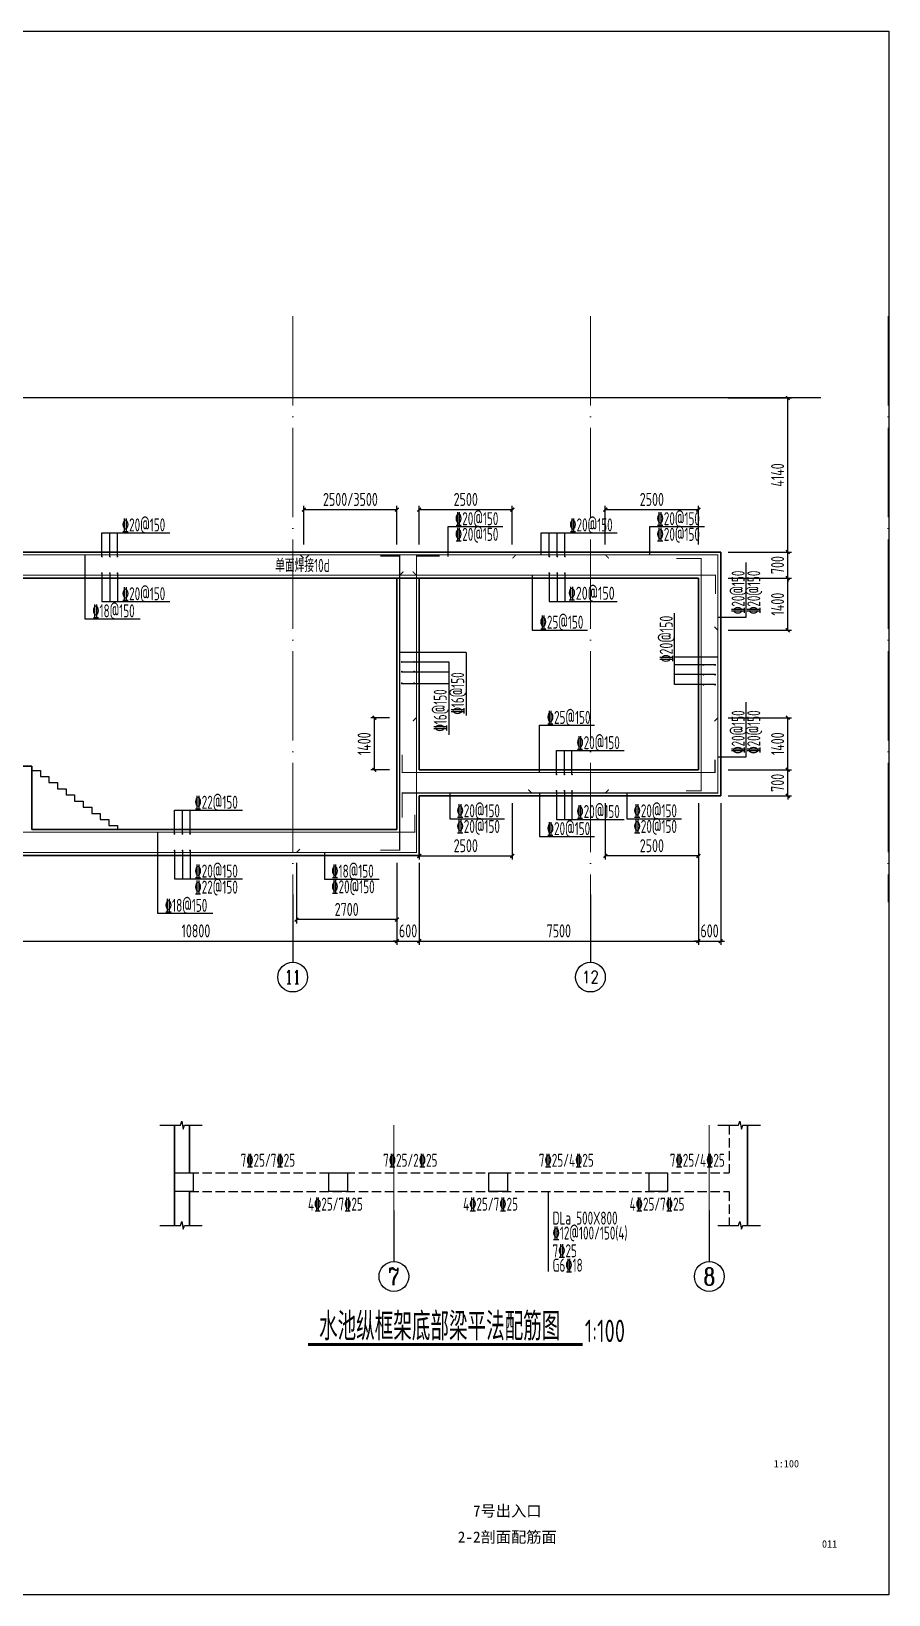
# Model space of a CAD drawing. Header units: millimetres. Extents: x -897614 to 191467, y -439928 to 101803.
# Drawn here: x -289471 to -266431, y -332562 to -290562 of the extents above; entities that cross this region are included whole.
import ezdxf
from ezdxf.enums import TextEntityAlignment as Align

# ---------------------------------------------------------------- set-up
doc = ezdxf.new("R2010")
doc.units = ezdxf.units.MM
doc.header["$LTSCALE"] = 1000
for name, pattern in [('ACAD_ISO04W100', [30, 24, -3, 0, -3]), ('DASH', [0.35, 0.25, -0.1]), ('DASHED', [19.05, 12.7, -6.35])]:
    doc.linetypes.add(name, pattern=pattern)
for name, color, linetype in [('AXIS', 3, 'Continuous'), ('COLUMN', 2, 'Continuous'), ('DIM_LEAD', 3, 'Continuous'), ('DIM_SYMB', 3, 'Continuous'), ('HC_ZP', 4, 'Continuous'), ('JG_TEXT', 7, 'Continuous'), ('PUB_TEXT', 7, 'Continuous'), ('REIN', 1, 'Continuous'), ('图框', 3, 'Continuous')]:
    doc.layers.add(name, color=color, linetype=linetype)
for name, color, linetype, lineweight in [('AXIS_TEXT', 7, 'Continuous', 18), ('Beam', 4, 'DASHED', 25), ('DOTE', 8, 'ACAD_ISO04W100', 9), ('WALL', 6, 'Continuous', 30)]:
    doc.layers.add(name, color=color, linetype=linetype, lineweight=lineweight)
doc.layers.add('DY', color=1, linetype='Continuous', plot=False)
doc.styles.add('_TCH_AXIS', font='COMPLEX', dxfattribs={"bigfont": 'GBCBIG'})
doc.styles.add('COMPLEX', font='COMPLEX')
doc.styles.add('TK-HZ-HT', font='', dxfattribs={"width": 0.8})
doc.styles.add('TK-HZ-ST', font='', dxfattribs={"width": 0.8})
doc.styles.add('TSSD', font='tssdeng.shx', dxfattribs={"width": 0.7, "bigfont": 'tssdchn.shx'})
doc.styles.get('TK-HZ-HT').set_extended_font_data('SimSun')
doc.styles.get('TK-HZ-ST').set_extended_font_data('SimSun')
doc.dimstyles.new('TSD', dxfattribs={"dimtxt": 350, "dimasz": 100, "dimexe": 100, "dimexo": 200, "dimgap": 100, "dimtad": 1, "dimdec": 0, "dimzin": 0, "dimdsep": 46, "dimtxsty": 'TSSD', "dimblk": 'ARCHTICK', "dimcen": 0.09, "dimclrt": 7, "dimazin": 2, "dimtfac": 1, "dimtdec": 0, "dimtix": 1, "dimtmove": 2, "dimatfit": 3, "dimfxl": 0, "dimtolj": 1, "dimtzin": 0, "dimarcsym": 0})

# ---------------------------------------------------------------- blocks, each defined once
blk = doc.blocks.new('_axiso')
blk.add_circle((0, 0), 0.5)
at = {"layer": 'AXIS_TEXT', "style": 'COMPLEX', "width": 1.041667}
blk.add_attdef('A', text='', height=0.56, dxfattribs=at).set_placement((-0.25, -0.28), (0.25, -0.28), align=Align.FIT)
blk = doc.blocks.new('_ArchTick')
at = {"color": 0, "linetype": 'ByBlock', "const_width": 0.4}
blk.add_lwpolyline([(-0.5, -0.5), (0.5, 0.5)], dxfattribs=at)
blk = doc.blocks.new('*D1494')
at = {"layer": 'Defpoints', "color": 0, "transparency": 16777216}
for p in [(-290447, -312702), (-279646, -312702, 0), (-279646, -315004)]:
    blk.add_point(p, dxfattribs=at)
at = {"layer": 'DIM_LEAD', "color": 0, "lineweight": -2, "transparency": 16777216}
for p, q in [((-290447, -312902), (-290447, -315104)), ((-279646, -312902), (-279646, -315104)), ((-290447, -315004), (-279646, -315004))]:
    blk.add_line(p, q, dxfattribs=at)
at = {"layer": 'DIM_LEAD', "color": 0, "lineweight": -2, "transparency": 16777216, "xscale": 100, "yscale": 100, "zscale": 100, "rotation": 180}
blk.add_blockref('_ArchTick', (-290447, -315004), dxfattribs=at)
at = {"layer": 'DIM_LEAD', "color": 0, "lineweight": -2, "transparency": 16777216, "xscale": 100, "yscale": 100, "zscale": 100}
blk.add_blockref('_ArchTick', (-279646, -315004), dxfattribs=at)
at = {"layer": 'DIM_LEAD', "color": 7, "transparency": 16777216, "insert": (-285047, -314729), "char_height": 350, "attachment_point": 5, "style": 'TSSD'}
blk.add_mtext('\\A1;10800', dxfattribs=at)
blk = doc.blocks.new('*D1495')
at = {"layer": 'Defpoints', "color": 0, "transparency": 16777216}
for p in [(-279646, -312702, 0), (-279046, -312702, 0), (-279046, -315004)]:
    blk.add_point(p, dxfattribs=at)
at = {"layer": 'DIM_LEAD', "color": 0, "lineweight": -2, "transparency": 16777216}
for p, q in [((-279646, -312902), (-279646, -315104)), ((-279046, -312902), (-279046, -315104)), ((-279646, -315004), (-279746, -315004)), ((-279646, -315004), (-279046, -315004)), ((-279046, -315004), (-278946, -315004))]:
    blk.add_line(p, q, dxfattribs=at)
at = {"layer": 'DIM_LEAD', "color": 0, "lineweight": -2, "transparency": 16777216, "xscale": 100, "yscale": 100, "zscale": 100}
blk.add_blockref('_ArchTick', (-279646, -315004), dxfattribs=at)
at = {"layer": 'DIM_LEAD', "color": 0, "lineweight": -2, "transparency": 16777216, "xscale": 100, "yscale": 100, "zscale": 100, "rotation": 180}
blk.add_blockref('_ArchTick', (-279046, -315004), dxfattribs=at)
at = {"layer": 'DIM_LEAD', "color": 7, "transparency": 16777216, "insert": (-279346, -314729), "char_height": 350, "attachment_point": 5, "style": 'TSSD'}
blk.add_mtext('\\A1;600', dxfattribs=at)
blk = doc.blocks.new('*D1496')
at = {"layer": 'Defpoints', "color": 0, "transparency": 16777216}
for p in [(-271546, -311102, 0), (-279046, -312702, 0), (-271546, -315004)]:
    blk.add_point(p, dxfattribs=at)
at = {"layer": 'DIM_LEAD', "color": 0, "lineweight": -2, "transparency": 16777216}
for p, q in [((-271546, -311302), (-271546, -315104)), ((-279046, -312902), (-279046, -315104)), ((-279046, -315004), (-271546, -315004))]:
    blk.add_line(p, q, dxfattribs=at)
at = {"layer": 'DIM_LEAD', "color": 0, "lineweight": -2, "transparency": 16777216, "xscale": 100, "yscale": 100, "zscale": 100, "rotation": 180}
blk.add_blockref('_ArchTick', (-279046, -315004), dxfattribs=at)
at = {"layer": 'DIM_LEAD', "color": 0, "lineweight": -2, "transparency": 16777216, "xscale": 100, "yscale": 100, "zscale": 100}
blk.add_blockref('_ArchTick', (-271546, -315004), dxfattribs=at)
at = {"layer": 'DIM_LEAD', "color": 7, "transparency": 16777216, "insert": (-275296, -314729), "char_height": 350, "attachment_point": 5, "style": 'TSSD'}
blk.add_mtext('\\A1;7500', dxfattribs=at)
blk = doc.blocks.new('*D1497')
at = {"layer": 'Defpoints', "color": 0, "transparency": 16777216}
for p in [(-271546, -311102, 0), (-270946, -311102), (-270946, -315004)]:
    blk.add_point(p, dxfattribs=at)
at = {"layer": 'DIM_LEAD', "color": 0, "lineweight": -2, "transparency": 16777216}
for p, q in [((-271546, -311302), (-271546, -315104)), ((-270946, -311302), (-270946, -315104)), ((-271546, -315004), (-271646, -315004)), ((-271546, -315004), (-270946, -315004)), ((-270946, -315004), (-270846, -315004))]:
    blk.add_line(p, q, dxfattribs=at)
at = {"layer": 'DIM_LEAD', "color": 0, "lineweight": -2, "transparency": 16777216, "xscale": 100, "yscale": 100, "zscale": 100}
blk.add_blockref('_ArchTick', (-271546, -315004), dxfattribs=at)
at = {"layer": 'DIM_LEAD', "color": 0, "lineweight": -2, "transparency": 16777216, "xscale": 100, "yscale": 100, "zscale": 100, "rotation": 180}
blk.add_blockref('_ArchTick', (-270946, -315004), dxfattribs=at)
at = {"layer": 'DIM_LEAD', "color": 7, "transparency": 16777216, "insert": (-271246, -314729), "char_height": 350, "attachment_point": 5, "style": 'TSSD'}
blk.add_mtext('\\A1;600', dxfattribs=at)
blk = doc.blocks.new('*D1518')
at = {"layer": 'Defpoints', "color": 0, "transparency": 16777216}
for p in [(-270946, -310402), (-269143, -310402), (-270946, -311102)]:
    blk.add_point(p, dxfattribs=at)
at = {"layer": 'DIM_LEAD', "color": 0, "lineweight": -2, "transparency": 16777216}
for p, q in [((-269143, -310402), (-269143, -310302)), ((-270746, -310402), (-269043, -310402)), ((-269143, -311102), (-269143, -310402)), ((-270746, -311102), (-269043, -311102)), ((-269143, -311102), (-269143, -311202))]:
    blk.add_line(p, q, dxfattribs=at)
at = {"layer": 'DIM_LEAD', "color": 0, "lineweight": -2, "transparency": 16777216, "xscale": 100, "yscale": 100, "zscale": 100}
for p, rotation in [((-269143, -310402), 270), ((-269143, -311102), 90)]:
    blk.add_blockref('_ArchTick', p, dxfattribs=dict(at, rotation=rotation))
at = {"layer": 'DIM_LEAD', "color": 7, "transparency": 16777216, "insert": (-269418, -310752), "char_height": 350, "attachment_point": 5, "rotation": 90, "style": 'TSSD'}
blk.add_mtext('\\A1;700', dxfattribs=at)
blk = doc.blocks.new('*D1519')
at = {"layer": 'Defpoints', "color": 0, "transparency": 16777216}
for p in [(-270946, -305252, 0), (-269143, -305252), (-270946, -306652)]:
    blk.add_point(p, dxfattribs=at)
at = {"layer": 'DIM_LEAD', "color": 0, "lineweight": -2, "transparency": 16777216}
for p, q in [((-270746, -305252), (-269043, -305252)), ((-269143, -306652), (-269143, -305252)), ((-270746, -306652), (-269043, -306652))]:
    blk.add_line(p, q, dxfattribs=at)
at = {"layer": 'DIM_LEAD', "color": 0, "lineweight": -2, "transparency": 16777216, "xscale": 100, "yscale": 100, "zscale": 100}
for p, rotation in [((-269143, -305252), 90), ((-269143, -306652), 270)]:
    blk.add_blockref('_ArchTick', p, dxfattribs=dict(at, rotation=rotation))
at = {"layer": 'DIM_LEAD', "color": 7, "transparency": 16777216, "insert": (-269418, -305952), "char_height": 350, "attachment_point": 5, "rotation": 90, "style": 'TSSD'}
blk.add_mtext('\\A1;1400', dxfattribs=at)
blk = doc.blocks.new('*D1520')
at = {"layer": 'Defpoints', "color": 0, "transparency": 16777216}
for p in [(-270946, -304552, 0), (-269143, -304552), (-270946, -305252, 0)]:
    blk.add_point(p, dxfattribs=at)
at = {"layer": 'DIM_LEAD', "color": 0, "lineweight": -2, "transparency": 16777216}
for p, q in [((-269143, -304552), (-269143, -304452)), ((-270746, -304552), (-269043, -304552)), ((-269143, -305252), (-269143, -304552)), ((-270746, -305252), (-269043, -305252)), ((-269143, -305252), (-269143, -305352))]:
    blk.add_line(p, q, dxfattribs=at)
at = {"layer": 'DIM_LEAD', "color": 0, "lineweight": -2, "transparency": 16777216, "xscale": 100, "yscale": 100, "zscale": 100}
for p, rotation in [((-269143, -304552), 270), ((-269143, -305252), 90)]:
    blk.add_blockref('_ArchTick', p, dxfattribs=dict(at, rotation=rotation))
at = {"layer": 'DIM_LEAD', "color": 7, "transparency": 16777216, "insert": (-269418, -304902), "char_height": 350, "attachment_point": 5, "rotation": 90, "style": 'TSSD'}
blk.add_mtext('\\A1;700', dxfattribs=at)
blk = doc.blocks.new('*D1521')
at = {"layer": 'Defpoints', "color": 0, "transparency": 16777216}
for p in [(-270946, -300412, 0), (-269143, -300412), (-270946, -304552, 0)]:
    blk.add_point(p, dxfattribs=at)
at = {"layer": 'DIM_LEAD', "color": 0, "lineweight": -2, "transparency": 16777216}
for p, q in [((-270746, -300412), (-269043, -300412)), ((-269143, -304552), (-269143, -300412)), ((-270746, -304552), (-269043, -304552))]:
    blk.add_line(p, q, dxfattribs=at)
at = {"layer": 'DIM_LEAD', "color": 0, "lineweight": -2, "transparency": 16777216, "xscale": 100, "yscale": 100, "zscale": 100}
for p, rotation in [((-269143, -300412), 90), ((-269143, -304552), 270)]:
    blk.add_blockref('_ArchTick', p, dxfattribs=dict(at, rotation=rotation))
at = {"layer": 'DIM_LEAD', "color": 7, "transparency": 16777216, "insert": (-269418, -302482), "char_height": 350, "attachment_point": 5, "rotation": 90, "style": 'TSSD'}
blk.add_mtext('\\A1;4140', dxfattribs=at)
blk = doc.blocks.new('*D1530')
at = {"layer": 'Defpoints', "color": 0, "transparency": 16777216}
for p in [(-282146, -303414), (-282146, -304552, 0), (-279646, -304552, 0)]:
    blk.add_point(p, dxfattribs=at)
at = {"layer": 'DIM_LEAD', "color": 0, "lineweight": -2, "transparency": 16777216}
for p, q in [((-282146, -304352), (-282146, -303314)), ((-279646, -303414), (-282146, -303414)), ((-279646, -304352), (-279646, -303314))]:
    blk.add_line(p, q, dxfattribs=at)
at = {"layer": 'DIM_LEAD', "color": 0, "lineweight": -2, "transparency": 16777216, "xscale": 100, "yscale": 100, "zscale": 100, "rotation": 180}
blk.add_blockref('_ArchTick', (-282146, -303414), dxfattribs=at)
at = {"layer": 'DIM_LEAD', "color": 0, "lineweight": -2, "transparency": 16777216, "xscale": 100, "yscale": 100, "zscale": 100}
blk.add_blockref('_ArchTick', (-279646, -303414), dxfattribs=at)
at = {"layer": 'DIM_LEAD', "color": 7, "transparency": 16777216, "insert": (-280896, -303139), "char_height": 350, "attachment_point": 5, "style": 'TSSD'}
blk.add_mtext('\\A1;2500/3500', dxfattribs=at)
blk = doc.blocks.new('*D1603')
at = {"layer": 'Defpoints', "color": 0, "transparency": 16777216}
for p in [(-279046, -303414), (-279046, -304552, 0), (-276546, -304552, 0)]:
    blk.add_point(p, dxfattribs=at)
at = {"layer": 'DIM_LEAD', "color": 0, "lineweight": -2, "transparency": 16777216}
for p, q in [((-279046, -304352), (-279046, -303314)), ((-276546, -303414), (-279046, -303414)), ((-276546, -304352), (-276546, -303314))]:
    blk.add_line(p, q, dxfattribs=at)
at = {"layer": 'DIM_LEAD', "color": 0, "lineweight": -2, "transparency": 16777216, "xscale": 100, "yscale": 100, "zscale": 100, "rotation": 180}
blk.add_blockref('_ArchTick', (-279046, -303414), dxfattribs=at)
at = {"layer": 'DIM_LEAD', "color": 0, "lineweight": -2, "transparency": 16777216, "xscale": 100, "yscale": 100, "zscale": 100}
blk.add_blockref('_ArchTick', (-276546, -303414), dxfattribs=at)
at = {"layer": 'DIM_LEAD', "color": 7, "transparency": 16777216, "insert": (-277796, -303139), "char_height": 350, "attachment_point": 5, "style": 'TSSD'}
blk.add_mtext('\\A1;2500', dxfattribs=at)
blk = doc.blocks.new('*D1670')
at = {"layer": 'Defpoints', "color": 0, "transparency": 16777216}
for p in [(-274046, -303414), (-274046, -304552, 0), (-271546, -304552, 0)]:
    blk.add_point(p, dxfattribs=at)
at = {"layer": 'DIM_LEAD', "color": 0, "lineweight": -2, "transparency": 16777216}
for p, q in [((-274046, -304352), (-274046, -303314)), ((-271546, -303414), (-274046, -303414)), ((-271546, -304352), (-271546, -303314))]:
    blk.add_line(p, q, dxfattribs=at)
at = {"layer": 'DIM_LEAD', "color": 0, "lineweight": -2, "transparency": 16777216, "xscale": 100, "yscale": 100, "zscale": 100, "rotation": 180}
blk.add_blockref('_ArchTick', (-274046, -303414), dxfattribs=at)
at = {"layer": 'DIM_LEAD', "color": 0, "lineweight": -2, "transparency": 16777216, "xscale": 100, "yscale": 100, "zscale": 100}
blk.add_blockref('_ArchTick', (-271546, -303414), dxfattribs=at)
at = {"layer": 'DIM_LEAD', "color": 7, "transparency": 16777216, "insert": (-272796, -303139), "char_height": 350, "attachment_point": 5, "style": 'TSSD'}
blk.add_mtext('\\A1;2500', dxfattribs=at)
blk = doc.blocks.new('*D1671')
at = {"layer": 'Defpoints', "color": 0, "transparency": 16777216}
for p in [(-270946, -309002, 0), (-269143, -309002), (-270946, -310402)]:
    blk.add_point(p, dxfattribs=at)
at = {"layer": 'DIM_LEAD', "color": 0, "lineweight": -2, "transparency": 16777216}
for p, q in [((-270746, -309002), (-269043, -309002)), ((-269143, -310402), (-269143, -309002)), ((-270746, -310402), (-269043, -310402))]:
    blk.add_line(p, q, dxfattribs=at)
at = {"layer": 'DIM_LEAD', "color": 0, "lineweight": -2, "transparency": 16777216, "xscale": 100, "yscale": 100, "zscale": 100}
for p, rotation in [((-269143, -309002), 90), ((-269143, -310402), 270)]:
    blk.add_blockref('_ArchTick', p, dxfattribs=dict(at, rotation=rotation))
at = {"layer": 'DIM_LEAD', "color": 7, "transparency": 16777216, "insert": (-269418, -309702), "char_height": 350, "attachment_point": 5, "rotation": 90, "style": 'TSSD'}
blk.add_mtext('\\A1;1400', dxfattribs=at)
blk = doc.blocks.new('*D1672')
at = {"layer": 'Defpoints', "color": 0, "transparency": 16777216}
for p in [(-274046, -311102, 0), (-271546, -311102, 0), (-274046, -312716)]:
    blk.add_point(p, dxfattribs=at)
at = {"layer": 'DIM_LEAD', "color": 0, "lineweight": -2, "transparency": 16777216}
for p, q in [((-274046, -311302), (-274046, -312816)), ((-271546, -311302), (-271546, -312816)), ((-271546, -312716), (-274046, -312716))]:
    blk.add_line(p, q, dxfattribs=at)
at = {"layer": 'DIM_LEAD', "color": 0, "lineweight": -2, "transparency": 16777216, "xscale": 100, "yscale": 100, "zscale": 100, "rotation": 180}
blk.add_blockref('_ArchTick', (-274046, -312716), dxfattribs=at)
at = {"layer": 'DIM_LEAD', "color": 0, "lineweight": -2, "transparency": 16777216, "xscale": 100, "yscale": 100, "zscale": 100}
blk.add_blockref('_ArchTick', (-271546, -312716), dxfattribs=at)
at = {"layer": 'DIM_LEAD', "color": 7, "transparency": 16777216, "insert": (-272796, -312441), "char_height": 350, "attachment_point": 5, "style": 'TSSD'}
blk.add_mtext('\\A1;2500', dxfattribs=at)
blk = doc.blocks.new('*D1673')
at = {"layer": 'Defpoints', "color": 0, "transparency": 16777216}
for p in [(-279046, -311102, 0), (-276546, -311102, 0), (-276546, -312716)]:
    blk.add_point(p, dxfattribs=at)
at = {"layer": 'DIM_LEAD', "color": 0, "lineweight": -2, "transparency": 16777216}
for p, q in [((-279046, -311302), (-279046, -312816)), ((-276546, -311302), (-276546, -312816)), ((-279046, -312716), (-276546, -312716))]:
    blk.add_line(p, q, dxfattribs=at)
at = {"layer": 'DIM_LEAD', "color": 0, "lineweight": -2, "transparency": 16777216, "xscale": 100, "yscale": 100, "zscale": 100, "rotation": 180}
blk.add_blockref('_ArchTick', (-279046, -312716), dxfattribs=at)
at = {"layer": 'DIM_LEAD', "color": 0, "lineweight": -2, "transparency": 16777216, "xscale": 100, "yscale": 100, "zscale": 100}
blk.add_blockref('_ArchTick', (-276546, -312716), dxfattribs=at)
at = {"layer": 'DIM_LEAD', "color": 7, "transparency": 16777216, "insert": (-277796, -312441), "char_height": 350, "attachment_point": 5, "style": 'TSSD'}
blk.add_mtext('\\A1;2500', dxfattribs=at)
blk = doc.blocks.new('*D1674')
at = {"layer": 'Defpoints', "color": 0, "transparency": 16777216}
for p in [(-282346, -312702, 0), (-279646, -312702, 0), (-282346, -314427)]:
    blk.add_point(p, dxfattribs=at)
at = {"layer": 'DIM_LEAD', "color": 0, "lineweight": -2, "transparency": 16777216}
for p, q in [((-282346, -312902), (-282346, -314527)), ((-279646, -312902), (-279646, -314527)), ((-279646, -314427), (-282346, -314427))]:
    blk.add_line(p, q, dxfattribs=at)
at = {"layer": 'DIM_LEAD', "color": 0, "lineweight": -2, "transparency": 16777216, "xscale": 100, "yscale": 100, "zscale": 100, "rotation": 180}
blk.add_blockref('_ArchTick', (-282346, -314427), dxfattribs=at)
at = {"layer": 'DIM_LEAD', "color": 0, "lineweight": -2, "transparency": 16777216, "xscale": 100, "yscale": 100, "zscale": 100}
blk.add_blockref('_ArchTick', (-279646, -314427), dxfattribs=at)
at = {"layer": 'DIM_LEAD', "color": 7, "transparency": 16777216, "insert": (-280996, -314152), "char_height": 350, "attachment_point": 5, "style": 'TSSD'}
blk.add_mtext('\\A1;2700', dxfattribs=at)
blk = doc.blocks.new('*D1810')
at = {"layer": 'Defpoints', "color": 0, "transparency": 16777216}
for p in [(-280251, -309002), (-279646, -309002), (-279646, -310402)]:
    blk.add_point(p, dxfattribs=at)
at = {"layer": 'DIM_LEAD', "color": 0, "lineweight": -2, "transparency": 16777216}
for p, q in [((-279846, -309002), (-280351, -309002)), ((-280251, -310402), (-280251, -309002)), ((-279846, -310402), (-280351, -310402))]:
    blk.add_line(p, q, dxfattribs=at)
at = {"layer": 'DIM_LEAD', "color": 0, "lineweight": -2, "transparency": 16777216, "xscale": 100, "yscale": 100, "zscale": 100}
for p, rotation in [((-280251, -309002), 90), ((-280251, -310402), 270)]:
    blk.add_blockref('_ArchTick', p, dxfattribs=dict(at, rotation=rotation))
at = {"layer": 'DIM_LEAD', "color": 7, "transparency": 16777216, "insert": (-280526, -309702), "char_height": 350, "attachment_point": 5, "rotation": 90, "style": 'TSSD'}
blk.add_mtext('\\A1;1400', dxfattribs=at)

msp = doc.modelspace()

# ---------------------------------------------------------------- linework, layer by layer
at = {"elevation": 0}
for points in [[(-289706.43523, -310301.56799), (-289456.43523, -310301.56799), (-289456.43523, -310416.56799), (-289226.43523, -310416.56799), (-289226.43523, -310581.56799), (-288996.43523, -310581.56799), (-288996.43523, -310746.56799), (-288766.43523, -310746.56799), (-288766.43523, -310911.56799), (-288536.43523, -310911.56799), (-288536.43523, -311076.56799), (-288306.43523, -311076.56799), (-288306.43523, -311241.56799), (-288076.43523, -311241.56799), (-288076.43523, -311406.56799), (-287846.43523, -311406.56799), (-287846.43523, -311571.56799), (-287616.43523, -311571.56799), (-287616.43523, -311736.56799), (-287386.43523, -311736.56799), (-287386.43523, -311901.56799), (-287156.43523, -311901.56799), (-287156.43523, -312001.56799)], [(-286018.74999, -319946.86746), (-285465.05124, -319946.86746), (-285427.79678, -319841.86746), (-285390.76811, -320051.86746), (-285352.55124, -319946.86746), (-284879.97666, -319946.86746)], [(-271018.74999, -319946.86746), (-270465.05124, -319946.86746), (-270427.79678, -319841.86746), (-270390.76811, -320051.86746), (-270352.55124, -319946.86746), (-269879.97666, -319946.86746)], [(-286018.74999, -322639.95799), (-285465.05124, -322639.95799), (-285427.79678, -322534.95799), (-285390.76811, -322744.95799), (-285352.55124, -322639.95799), (-284879.97666, -322639.95799)], [(-271018.74999, -322639.95799), (-270465.05124, -322639.95799), (-270427.79678, -322534.95799), (-270390.76811, -322744.95799), (-270352.55124, -322639.95799), (-269879.97666, -322639.95799)]]:
    msp.add_lwpolyline(points, dxfattribs=at)
at = {"layer": 'AXIS'}
for p, q in [((-282446.53687, -313750.52074), (-282446.53687, -315570.3707)), ((-274446.53687, -313750.52074), (-274446.53687, -315570.3707)), ((-279727.0091, -322243.65476, 0), (-279727.0091, -323614.13632, 0)), ((-271252.0091, -322243.65476, 0), (-271252.0091, -323614.13632, 0))]:
    msp.add_line(p, q, dxfattribs=at)
at = {"layer": 'Beam', "linetype": 'DASH'}
for p, q in [((-270722.47588, -319946.86746, 0), (-270722.47588, -321227.66281, 0)), ((-270722.47588, -321727.66281, 0), (-270722.47588, -322639.95799, 0))]:
    msp.add_line(p, q, dxfattribs=at)
for points in [[(-285222.47588, -321227.66281), (-270722.47588, -321227.66281)], [(-285222.47588, -321727.66281), (-270722.47588, -321727.66281)]]:
    msp.add_lwpolyline(points, dxfattribs=at)
at = {"layer": 'COLUMN', "ltscale": 10, "elevation": 0}
msp.add_lwpolyline([(-285622.47588, -321727.66281), (-285622.47588, -321227.66281), (-285122.47588, -321227.66281), (-285122.47588, -321727.66281)], close=True, dxfattribs=at)
at = {"layer": 'COLUMN'}
for points in [[(-281472.47588, -321227.66281), (-280972.47588, -321227.66281), (-280972.47588, -321727.66281), (-281472.47588, -321727.66281)], [(-277172.47588, -321227.66281), (-276672.47588, -321227.66281), (-276672.47588, -321727.66281), (-277172.47588, -321727.66281)], [(-272872.47588, -321227.66281), (-272372.47588, -321227.66281), (-272372.47588, -321727.66281), (-272872.47588, -321727.66281)]]:
    msp.add_lwpolyline(points, close=True, dxfattribs=at)
at = {"layer": 'DIM_SYMB', "const_width": 80}
msp.add_lwpolyline([(-282034.79384, -325844.28235), (-274657.35758, -325844.28251)], dxfattribs=at)
at = {"layer": 'DOTE', "ltscale": 0.1}
for p, q in [((-282446.53687, -298216.01227), (-282446.53687, -314997.85511)), ((-274446.53687, -298216.01227), (-274446.53687, -314997.85511)), ((-266446.53687, -298216.01227), (-266446.53687, -313958.24744)), ((-279727.0091, -319946.86746, 0), (-279727.0091, -322243.65476, 0)), ((-271252.0091, -319946.86746, 0), (-271252.0091, -322243.65476, 0))]:
    msp.add_line(p, q, dxfattribs=at)
at = {"layer": 'DY'}
msp.add_lwpolyline([(-325831.04563, -290562.49558), (-266431.04563, -290562.49558), (-266431.04563, -332562.49558), (-325831.04563, -332562.49558)], close=True, dxfattribs=at)
at = {"layer": 'HC_ZP', "color": 7}
msp.add_line((-268256.59452, -300411.56799), (-321520.26942, -300411.56799), dxfattribs=at)
at = {"layer": 'JG_TEXT'}
for p, q in [((-287573.35303, -304034.5552, 0), (-285749.79606, -304034.5552, 0)), ((-287573.35303, -304672.55252, 0), (-287573.35303, -304034.5552, 0)), ((-287358.70472, -304672.55252, 0), (-287358.70472, -304034.5552, 0)), ((-287154.97068, -304672.55252, 0), (-287154.97068, -304034.5552, 0)), ((-278267.50814, -303867.80786, 0), (-276799.05042, -303867.80786, 0)), ((-278267.50814, -304672.55252, 0), (-278267.50814, -303867.80786, 0)), ((-275765.79974, -304034.5552), (-273728.12116, -304034.5552)), ((-275765.79974, -304626.86799), (-275765.79974, -304034.5552)), ((-275551.67813, -304672.55252), (-275551.67813, -304034.5552)), ((-275337.02982, -304672.55252), (-275337.02982, -304034.5552)), ((-275133.29578, -304672.55252), (-275133.29578, -304034.5552)), ((-272851.39561, -303867.80786, 0), (-271382.93788, -303867.80786, 0)), ((-272851.39561, -304626.86799, 0), (-272851.39561, -303867.80786, 0)), ((-288032.62472, -304626.86799, 0), (-288032.62472, -306343.78169, 0)), ((-270265.83846, -306301.1726, 0), (-270265.83846, -304832.71488, 0)), ((-287573.35303, -305120.55021, 0), (-287573.35303, -305884.50999, 0)), ((-287358.70472, -305120.55021, 0), (-287358.70472, -305884.50999, 0)), ((-287154.97068, -305120.55021, 0), (-287154.97068, -305884.50999, 0)), ((-276010.94983, -305176.26799), (-276010.94983, -306648.07041)), ((-275551.67813, -305120.55021), (-275551.67813, -305884.50999)), ((-275337.02982, -305120.55021), (-275337.02982, -305884.50999)), ((-275133.29578, -305120.55021), (-275133.29578, -305884.50999)), ((-287573.35303, -305884.50999, 0), (-285749.79606, -305884.50999, 0)), ((-275551.67813, -305884.50999), (-273728.12116, -305884.50999)), ((-288032.62472, -306343.78169, 0), (-286546.07917, -306343.78169, 0)), ((-272190.73288, -308114.55961), (-272190.73288, -306197.5181)), ((-271021.76426, -306301.1726, 0), (-270265.83846, -306301.1726, 0)), ((-276010.94983, -306648.07041), (-274524.40427, -306648.07041)), ((-277783.67592, -307250.00818, 0), (-279571.1641, -307250.01217, 0)), ((-277783.67592, -307250.00818, 0), (-277783.67592, -308941.1359, 0)), ((-271021.76426, -307373.69602, 0), (-272190.73288, -307373.69602)), ((-279512.7588, -307504.48081, 0), (-278252.48512, -307504.48081, 0)), ((-279512.7588, -307766.68036, 0), (-278252.48512, -307766.68036, 0)), ((-278252.48512, -307504.48081, 0), (-278252.48512, -309461.0292, 0)), ((-271096.31456, -307584.85966, 0), (-272190.73288, -307584.85966)), ((-271096.31456, -307584.85966, 0), (-272190.73288, -307584.85966)), ((-271096.31456, -307845.32058, 0), (-272190.73288, -307845.32058)), ((-279512.7588, -308079.56567, 0), (-278252.48512, -308079.56567, 0)), ((-271096.31456, -308114.55961, 0), (-272190.73288, -308114.55961)), ((-270265.83846, -310055.31505, 0), (-270265.83846, -308586.85732, 0)), ((-275819.32088, -309205.54803), (-274332.77533, -309205.54803)), ((-275819.32088, -310476.86799), (-275819.32088, -309205.54803)), ((-275360.04919, -309884.5552), (-273536.49222, -309884.5552)), ((-275360.04919, -310522.55252), (-275360.04919, -309884.5552)), ((-275145.40088, -310522.55252), (-275145.40088, -309884.5552)), ((-274941.66684, -310522.55252), (-274941.66684, -309884.5552)), ((-271021.76426, -310055.31505, 0), (-270265.83846, -310055.31505, 0)), ((-278225.68173, -311026.26799, 0), (-278225.68173, -311714.89865, 0)), ((-275819.32088, -311026.26799), (-275819.32088, -312193.78169)), ((-275360.04919, -310970.55021), (-275360.04919, -311734.50999)), ((-275145.40088, -310970.55021), (-275145.40088, -311734.50999)), ((-274941.66684, -310970.55021), (-274941.66684, -311734.50999)), ((-273469.45632, -311026.26799, 0), (-273469.45632, -311714.89865, 0)), ((-285622.97649, -311484.5552), (-283799.41953, -311484.5552)), ((-285622.97649, -312122.55252), (-285622.97649, -311484.5552)), ((-285408.32819, -312122.55252), (-285408.32819, -311484.5552)), ((-285204.59414, -312122.55252), (-285204.59414, -311484.5552)), ((-278225.68173, -311714.89865, 0), (-276757.224, -311714.89865, 0)), ((-275360.04919, -311734.50999), (-273536.49222, -311734.50999)), ((-273469.45632, -311714.89865, 0), (-272000.99859, -311714.89865, 0)), ((-286082.24819, -312076.86799), (-286082.24819, -314255.27122)), ((-275819.32088, -312193.78169), (-274332.77533, -312193.78169)), ((-285622.97649, -312570.5502), (-285622.97649, -313334.50999)), ((-285408.32819, -312570.5502), (-285408.32819, -313334.50999)), ((-285204.59414, -312570.5502), (-285204.59414, -313334.50999)), ((-281591.36212, -312626.26799, 0), (-281591.36212, -313335.82696, 0)), ((-285622.97649, -313334.50999), (-283799.41953, -313334.50999)), ((-281591.36212, -313335.82696, 0), (-280122.9044, -313335.82696, 0)), ((-286082.24819, -314255.27122), (-284595.70263, -314255.27122)), ((-275581.24675, -321727.66281), (-275581.24675, -323880.40029, 0))]:
    msp.add_line(p, q, dxfattribs=at)
at = {"layer": 'REIN', "const_width": 30, "elevation": 0}
for points in [[(-304048.48099, -302438.55315), (-303341.11568, -302438.55315), (-303341.11568, -312626.26799), (-279121.7641, -312626.26799), (-279121.7641, -304658.90216), (-278501.20917, -304658.90216)], [(-271021.76426, -311026.26799), (-271021.76426, -304626.86799), (-303288.17709, -304626.86799), (-303288.17709, -304927.50192)], [(-276540.94507, -304721.34896), (-276446.4641, -304626.86799), (-282246.4641, -304626.86799), (-282151.98313, -304721.34896)], [(-282100.78472, -304721.34896), (-282006.30375, -304626.86799)], [(-280087.97317, -304658.90216), (-279571.1641, -304658.90216), (-279571.1641, -312561.23885), (-280091.97304, -312561.23885)], [(-271116.24522, -306557.08702), (-271021.76426, -306651.56799), (-271021.76426, -304626.86799), (-274046.46426, -304626.86799), (-273951.98329, -304721.34896)], [(-279571.1641, -305176.26799), (-279470.55747, -305075.66136)], [(-279216.24507, -309096.04896), (-279121.7641, -309001.56799), (-279121.7641, -312626.26799), (-282346.4641, -312626.26799), (-282251.98313, -312531.78702)], [(-271116.24522, -309096.04896), (-271021.76426, -309001.56799), (-271021.76426, -311026.26799), (-274046.46426, -311026.26799), (-273951.98329, -310931.78702)]]:
    msp.add_lwpolyline(points, dxfattribs=at)
at = {"layer": 'REIN', "const_width": 25, "elevation": 0}
for points in [[(-287573.35303, -304685.05252, -1), (-287573.35303, -304660.05252, -1)], [(-287358.70472, -304685.05252, -1), (-287358.70472, -304660.05252, -1)], [(-287154.97068, -304685.05252, -1), (-287154.97068, -304660.05252, -1)], [(-287573.35303, -305133.05021, -1), (-287573.35303, -305108.05021, -1)], [(-287358.70472, -305133.05021, -1), (-287358.70472, -305108.05021, -1)], [(-287154.97068, -305133.05021, -1), (-287154.97068, -305108.05021, -1)], [(-279512.7588, -307516.98081, -1), (-279512.7588, -307491.98081, -1)], [(-279512.7588, -307779.18036, -1), (-279512.7588, -307754.18036, -1)], [(-279182.54837, -307516.98081, -1), (-279182.54837, -307491.98081, -1)], [(-279182.54837, -307779.18036, -1), (-279182.54837, -307754.18036, -1)], [(-279512.7588, -308092.06567, -1), (-279512.7588, -308067.06567, -1)], [(-279182.54837, -308092.06567, -1), (-279182.54837, -308067.06567, -1)]]:
    msp.add_lwpolyline(points, format="xyb", close=True, dxfattribs=at)
at = {"layer": 'REIN', "const_width": 25}
for points in [[(-275551.67813, -304685.05252, -1), (-275551.67813, -304660.05252, -1)], [(-275337.02982, -304685.05252, -1), (-275337.02982, -304660.05252, -1)], [(-275133.29578, -304685.05252, -1), (-275133.29578, -304660.05252, -1)], [(-275551.67813, -305133.05021, -1), (-275551.67813, -305108.05021, -1)], [(-275337.02982, -305133.05021, -1), (-275337.02982, -305108.05021, -1)], [(-275133.29578, -305133.05021, -1), (-275133.29578, -305108.05021, -1)], [(-271420.25134, -307584.85966, 1), (-271395.25134, -307584.85966, 1)], [(-271420.25134, -307845.32058, 1), (-271395.25134, -307845.32058, 1)], [(-271108.81456, -307584.85966, 1), (-271083.81456, -307584.85966, 1)], [(-271108.81456, -307845.32058, 1), (-271083.81456, -307845.32058, 1)], [(-271420.25134, -308114.55961, 1), (-271395.25134, -308114.55961, 1)], [(-271108.81456, -308114.55961, 1), (-271083.81456, -308114.55961, 1)], [(-275360.04919, -310535.05252, -1), (-275360.04919, -310510.05252, -1)], [(-275145.40088, -310535.05252, -1), (-275145.40088, -310510.05252, -1)], [(-274941.66684, -310535.05252, -1), (-274941.66684, -310510.05252, -1)], [(-275360.04919, -310983.05021, -1), (-275360.04919, -310958.05021, -1)], [(-275145.40088, -310983.05021, -1), (-275145.40088, -310958.05021, -1)], [(-274941.66684, -310983.05021, -1), (-274941.66684, -310958.05021, -1)], [(-285622.97649, -312135.05252, -1), (-285622.97649, -312110.05252, -1)], [(-285408.32819, -312135.05252, -1), (-285408.32819, -312110.05252, -1)], [(-285204.59414, -312135.05252, -1), (-285204.59414, -312110.05252, -1)], [(-285622.97649, -312583.0502, -1), (-285622.97649, -312558.0502, -1)], [(-285408.32819, -312583.0502, -1), (-285408.32819, -312558.0502, -1)], [(-285204.59414, -312583.0502, -1), (-285204.59414, -312558.0502, -1)]]:
    msp.add_lwpolyline(points, format="xyb", close=True, dxfattribs=at)
at = {"layer": 'REIN', "const_width": 30}
for points in [[(-271880.06634, -310966.15345), (-271471.16426, -310966.15345), (-271471.16426, -304724.48771), (-272140.10026, -304724.48771)], [(-271087.07262, -305678.60022), (-271087.07262, -305176.26799), (-303223.50051, -305176.26799), (-303223.50051, -304954.25175)], [(-279121.7641, -305176.26799), (-279222.37073, -305075.66136)], [(-271099.90054, -310126.132), (-271099.90054, -310476.86799), (-279505.0003, -310476.86799), (-279505.0003, -309995.92464)], [(-279505.0003, -311026.26799), (-276021.7641, -311026.26799), (-276116.24507, -310931.78702)], [(-271021.76426, -311026.26799), (-279505.0003, -311026.26799), (-279505.0003, -311692.11895)], [(-279162.36511, -311610.14714), (-279162.36511, -312076.86799), (-303255.11097, -312076.86799), (-303255.11097, -311712.1901)]]:
    msp.add_lwpolyline(points, dxfattribs=at)
at = {"layer": 'WALL'}
for p, q in [((-302816.41568, -304551.56799), (-270946.46426, -304551.56799)), ((-270946.46426, -311101.56799), (-270946.46426, -304551.56799)), ((-302816.41568, -305251.56799), (-279646.4641, -305251.56799)), ((-279646.4641, -312001.56799), (-279646.4641, -305251.56799)), ((-279646.4641, -305251.56799), (-279046.4641, -305251.56799)), ((-271546.46426, -305251.56799), (-279046.4641, -305251.56799)), ((-279046.4641, -310401.56799), (-279046.4641, -305251.56799)), ((-271546.46426, -310401.56799), (-271546.46426, -305251.56799)), ((-289456.43523, -310301.56799, 0), (-289706.43523, -310301.56799, 0)), ((-289456.43523, -310301.56799, 0), (-289456.43523, -312001.56799, 0)), ((-279046.4641, -310401.56799), (-271546.46426, -310401.56799)), ((-279046.4641, -311101.56799), (-270946.46426, -311101.56799)), ((-279046.4641, -312701.56799), (-279046.4641, -311101.56799)), ((-279646.4641, -312001.56799), (-289456.43523, -312001.56799))]:
    msp.add_line(p, q, dxfattribs=at)
for points in [[(-303416.41568, -307701.53374), (-303416.41568, -312701.56799), (-279046.4641, -312701.56799)], [(-285222.47588, -321227.66281), (-285222.47588, -319946.86746)], [(-285222.47588, -322639.95799), (-285222.47588, -321727.66281)]]:
    msp.add_lwpolyline(points, dxfattribs=at)
at = {"layer": 'WALL', "elevation": 0}
for points in [[(-285622.47588, -319946.86746), (-285622.47588, -322639.95799)], [(-270222.47588, -322639.95799), (-270222.47588, -319946.86746)]]:
    msp.add_lwpolyline(points, dxfattribs=at)

# ---------------------------------------------------------------- block references
at = {"layer": 'AXIS'}
ref = msp.add_blockref('_axiso', (-282446.53687, -315970.3707), dxfattribs=dict(at, xscale=800, yscale=800, zscale=800))
ref.add_attrib('A', '11', dxfattribs={"layer": 'AXIS_TEXT', "ltscale": 10, "height": 368.76258, "style": '_TCH_AXIS'}).set_placement((-282657.25834, -316154.75199), (-282235.81539, -316154.75199), align=Align.FIT)
ref = msp.add_blockref('_axiso', (-274446.53687, -315970.3707), dxfattribs=dict(at, xscale=800, yscale=800, zscale=800))
ref.add_attrib('A', '12', dxfattribs={"layer": 'AXIS_TEXT', "ltscale": 10, "height": 328.445495, "style": '_TCH_AXIS'}).set_placement((-274673.32066, -316134.59345), (-274219.75307, -316134.59345), align=Align.FIT)
ref = msp.add_blockref('_axiso', (-279727.0091, -324014.13632, 0), dxfattribs=dict(at, xscale=800, yscale=800, zscale=800))
ref.add_attrib('A', '7', dxfattribs={"layer": 'AXIS_TEXT', "ltscale": 10, "height": 465.94816, "style": '_TCH_AXIS'}).set_placement((-279882.32515, -324247.11041, 0), (-279571.69304, -324247.11041, 0), align=Align.FIT)
ref = msp.add_blockref('_axiso', (-271252.0091, -324014.13632, 0), dxfattribs=dict(at, xscale=800, yscale=800, zscale=800))
ref.add_attrib('A', '8', dxfattribs={"layer": 'AXIS_TEXT', "ltscale": 10, "height": 465.94816, "style": '_TCH_AXIS'}).set_placement((-271407.32515, -324247.11041, 0), (-271096.69304, -324247.11041, 0), align=Align.FIT)

# ---------------------------------------------------------------- texts
at = {"layer": 'JG_TEXT', "style": 'TSSD'}
for s, width, p in [('%%13220@150', 0.65, (-287035.93418, -303997.83032)), ('%%13220@150', 0.65, (-278085.18853, -303831.08299)), ('%%13220@150', 0.65, (-275014.25928, -303997.83032, 0)), ('%%13220@150', 0.65, (-272669.076, -303831.08299)), ('%%13220@150', 0.65, (-278085.18853, -304251.57665)), ('%%13220@150', 0.65, (-272669.076, -304251.57665)), ('单面焊接10d', 0.65, (-282917.05844, -305088.57354)), ('%%13220@150', 0.65, (-287035.93418, -305847.78511)), ('%%13220@150', 0.7, (-275049.33138, -305833.61917)), ('%%13218@150', 0.65, (-287832.21729, -306307.05681)), ('%%13225@150', 0.65, (-275810.54239, -306611.34553, 0)), ('%%13225@150', 0.65, (-275618.91345, -309168.82315, 0)), ('%%13220@150', 0.65, (-274822.63034, -309847.83032, 0)), ('%%13222@150', 0.65, (-285085.55765, -311447.83032, 0)), ('%%13220@150', 0.65, (-278043.36212, -311678.17378)), ('%%13220@150', 0.65, (-274822.63034, -311697.78512, 0)), ('%%13220@150', 0.65, (-273287.13671, -311678.17378)), ('%%13220@150', 0.65, (-278043.36212, -312098.66744)), ('%%13220@150', 0.65, (-275618.91345, -312157.05681, 0)), ('%%13220@150', 0.65, (-273287.13671, -312098.66744)), ('%%13220@150', 0.65, (-285085.55765, -313297.78511, 0)), ('%%13218@150', 0.65, (-281409.04252, -313299.10208)), ('%%13220@150', 0.65, (-281409.04252, -313719.59575)), ('%%13222@150', 0.65, (-285085.55765, -313729.50059, 0)), ('%%13218@150', 0.65, (-285881.84075, -314218.54635, 0)), ('7%%13225/7%%13225', 0.65, (-283845.14716, -321066.89099)), ('7%%13225/2%%13225', 0.65, (-280016.91191, -321066.89099)), ('7%%13225/4%%13225', 0.65, (-275831.47761, -321066.89099)), ('7%%13225/4%%13225', 0.65, (-272311.37977, -321066.89099, 0)), ('4%%13225/7%%13225', 0.65, (-282036.0287, -322245.46418, 0)), ('4%%13225/7%%13225', 0.65, (-277867.05187, -322245.46418, 0)), ('4%%13225/7%%13225', 0.65, (-273393.44311, -322245.46418, 0)), ('DLa 500X800', 0.65, (-275463.50897, -322619.9308, 0)), ('%%13212@100/150(4)', 0.65, (-275463.50897, -323021.10762, 0)), ('7%%13225', 0.65, (-275463.50897, -323497.61632, 0)), ('G6%%13218', 0.65, (-275463.50897, -323885.79955, 0))]:
    msp.add_text(s, height=350, dxfattribs=dict(at, width=width)).set_placement(p)
for s, width, p in [('%%13220@150', 0.65, (-270302.56333, -306215.30969)), ('%%13220@150', 0.65, (-269882.06967, -306215.30969)), ('%%13220@150', 0.7, (-272233.77008, -307515.30665, 0)), ('%%13216@150', 0.65, (-277838.42009, -308915.72846, 0)), ('%%13216@150', 0.65, (-278307.22929, -309373.38815)), ('%%13220@150', 0.65, (-270302.56333, -309969.45213)), ('%%13220@150', 0.65, (-269882.06967, -309969.45213))]:
    msp.add_text(s, height=350, rotation=90, dxfattribs=dict(at, width=width)).set_placement(p)
at = {"layer": 'PUB_TEXT', "style": 'TSSD', "width": 0.7}
for s, height, p in [('水池纵框架底部梁平法配筋图', 750, (-281738.71237, -325731.1303)), ('1:100', 600, (-274597.29901, -325774.60033))]:
    msp.add_text(s, height=height, rotation=359.999999146, dxfattribs=at).set_placement(p)
at = {"layer": '图框', "color": 7}
for s, height, style, p in [('1:100', 200, 'TK-HZ-ST', (-269181.04563, -329042.49558)), ('7号出入口', 300, 'TK-HZ-HT', (-276681.04563, -330312.49558)), ('2-2剖面配筋面', 300, 'TK-HZ-HT', (-276681.04563, -331012.49558))]:
    msp.add_text(s, height=height, dxfattribs=dict(at, style=style)).set_placement(p, align=Align.MIDDLE_CENTER)
at = {"layer": '图框', "color": 7, "style": 'TK-HZ-ST'}
msp.add_text('011 ', height=200, dxfattribs=at).set_placement((-268224.69037, -331299.38558))

# ---------------------------------------------------------------- dimensions: what is measured, and where the dimension line sits
at = {"layer": 'DIM_LEAD'}
for base, p1, p2, picture, middle in [((-269143.26868, -300411.56799, 0), (-270946.46426, -304551.56799), (-270946.46426, -300411.56799), '*D1521', (-269418.26868, -302481.56799, 0)), ((-269143.26868, -304551.56799, 0), (-270946.46426, -305251.56799), (-270946.46426, -304551.56799), '*D1520', (-269418.26868, -304901.56799, 0)), ((-269143.26868, -305251.56799, 0), (-270946.46426, -306651.56799, 0), (-270946.46426, -305251.56799), '*D1519', (-269418.26868, -305951.56799, 0)), ((-269143.26868, -309001.56799, 0), (-270946.46426, -310401.56799, 0), (-270946.46426, -309001.56799), '*D1671', (-269418.26868, -309701.56799, 0)), ((-269143.26868, -310401.56799, 0), (-270946.46426, -311101.56799, 0), (-270946.46426, -310401.56799, 0), '*D1518', (-269418.26868, -310751.56799, 0))]:
    dim = msp.add_linear_dim(base=base, p1=p1, p2=p2, angle=90, dimstyle='TSD', dxfattribs=at)
    dim.commit()
    dim.dimension.update_dxf_attribs({"geometry": picture, "text_midpoint": middle})
dim = msp.add_linear_dim(base=(-282146.4641, -303414.25767, 0), p1=(-279646.4641, -304551.56799), p2=(-282146.4641, -304551.56799), text='2500/3500', dimstyle='TSD', override={"dimfxl": 250}, dxfattribs=at)
dim.commit()
dim.dimension.update_dxf_attribs({"geometry": '*D1530', "text_midpoint": (-280896.4641, -303139.25767, 0)})
for base, p1, p2, picture, middle in [((-279046.4641, -303414.25767, 0), (-276546.4641, -304551.56799), (-279046.4641, -304551.56799), '*D1603', (-277796.4641, -303139.25767, 0)), ((-274046.46426, -303414.25767, 0), (-271546.46426, -304551.56799), (-274046.46426, -304551.56799), '*D1670', (-272796.46426, -303139.25767, 0)), ((-276546.4641, -312716.07221, 0), (-279046.4641, -311101.56799), (-276546.4641, -311101.56799), '*D1673', (-277796.4641, -312441.07221, 0)), ((-274046.46426, -312716.07221, 0), (-271546.46426, -311101.56799), (-274046.46426, -311101.56799), '*D1672', (-272796.46426, -312441.07221, 0))]:
    dim = msp.add_linear_dim(base=base, p1=p1, p2=p2, dimstyle='TSD', override={"dimfxl": 250}, dxfattribs=at)
    dim.commit()
    dim.dimension.update_dxf_attribs({"geometry": picture, "text_midpoint": middle})
dim = msp.add_linear_dim(base=(-280250.73919, -309001.56799), p1=(-279646.4641, -310401.56799), p2=(-279646.4641, -309001.56799), angle=90, dimstyle='TSD', override={"dimfxl": 250}, dxfattribs=at)
dim.commit()
dim.dimension.update_dxf_attribs({"geometry": '*D1810', "text_midpoint": (-280525.73919, -309701.56799)})
for base, p1, p2, picture, middle in [((-271546.46426, -315003.93584, 0), (-279046.4641, -312701.56799), (-271546.46426, -311101.56799), '*D1496', (-275296.46418, -314728.93584, 0)), ((-270946.46426, -315003.93584, 0), (-271546.46426, -311101.56799), (-270946.46426, -311101.56799, 0), '*D1497', (-271246.46426, -314728.93584, 0)), ((-279646.4641, -315003.93584, 0), (-290446.53687, -312701.56799, 0), (-279646.4641, -312701.56799), '*D1494', (-285046.50048, -314728.93584, 0)), ((-282346.4641, -314426.88826, 0), (-279646.4641, -312701.56799), (-282346.4641, -312701.56799), '*D1674', (-280996.4641, -314151.88826, 0)), ((-279046.4641, -315003.93584, 0), (-279646.4641, -312701.56799), (-279046.4641, -312701.56799), '*D1495', (-279346.4641, -314728.93584, 0))]:
    dim = msp.add_linear_dim(base=base, p1=p1, p2=p2, dimstyle='TSD', dxfattribs=at)
    dim.commit()
    dim.dimension.update_dxf_attribs({"geometry": picture, "text_midpoint": middle})

doc.saveas('drawing.dxf')
